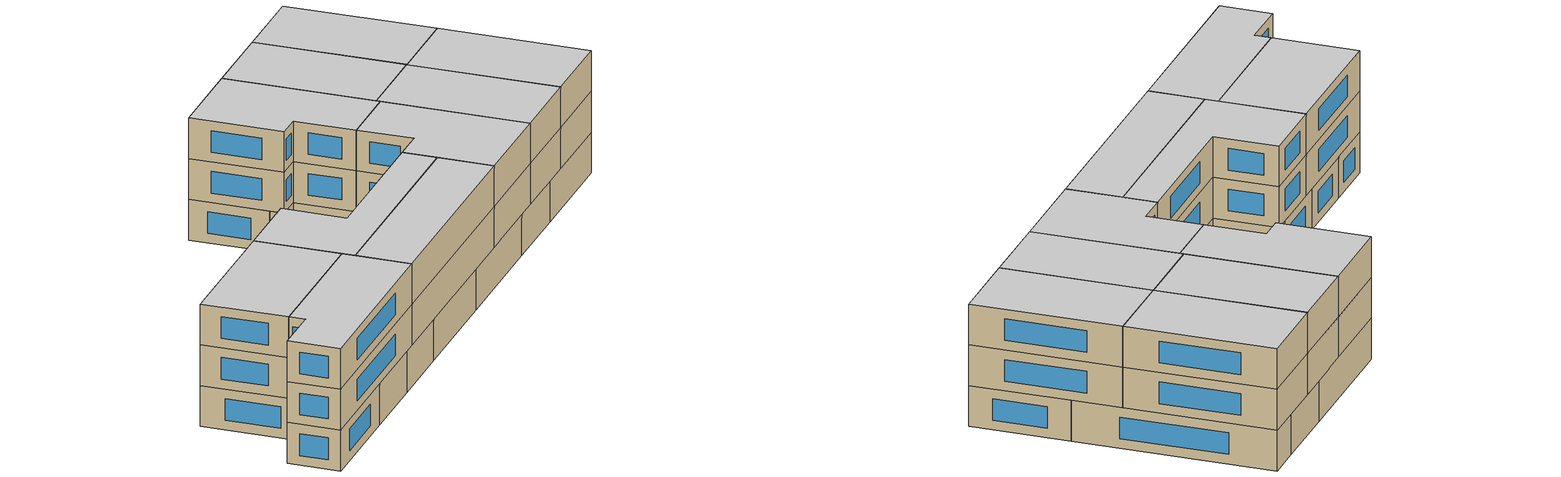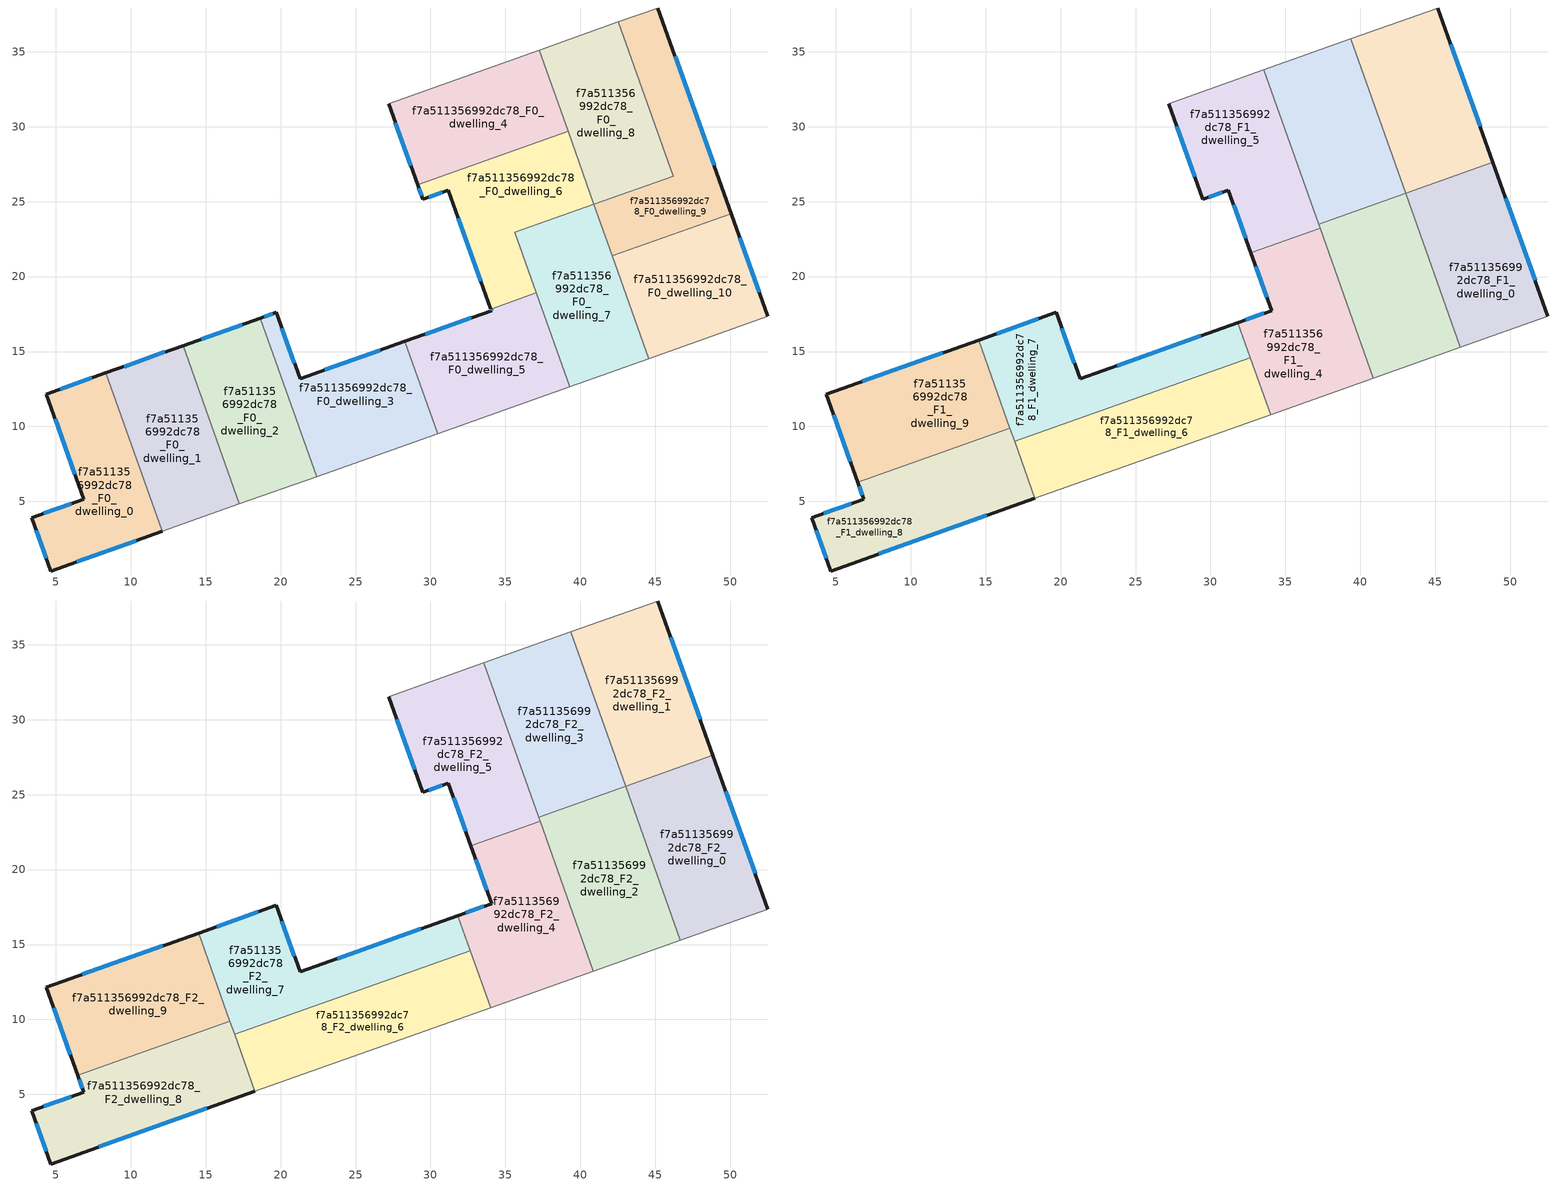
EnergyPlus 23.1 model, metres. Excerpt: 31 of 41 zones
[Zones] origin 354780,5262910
f7a511356992dc78_F0_dwelling_0
 floor ground (EU_floor_Construction): 8.34,13.57 12.1,3 4.65,0.35 3.38,3.91 6.86,5.15 4.36,12.16 z0
 wall outside (EU_wall_Construction): 8.34,13.57 4.36,12.16 6.86,5.15 3.38,3.91 4.65,0.35 12.1,3 z0:3
 wall to f7a511356992dc78_F0_dwelling_1 (EU_wall_Construction): 12.1,3 8.34,13.57 z0:3
 window (EU_Window_Construction): 7.41,13.24 5.3,12.49 / 6.4,0.97 10.35,2.38 / 3.68,3.07 4.35,1.19 / 6.04,4.86 4.2,4.2 / 4.95,10.51 6.27,6.79 z0.7:2.3
f7a511356992dc78_F0_dwelling_1
 floor ground (EU_floor_Construction): 13.49,15.4 17.25,4.83 12.1,3 8.34,13.57 z0
 wall outside (EU_wall_Construction): 13.49,15.4 8.34,13.57 z0:3
 wall to f7a511356992dc78_F0_dwelling_2 (EU_wall_Construction): 17.25,4.83 13.49,15.4 z0:3
 wall adiabatic (EU_wall_Construction): 12.1,3 17.25,4.83 z0:3
 window (EU_Window_Construction): 12.28,14.97 9.55,14 z0.7:2.3
f7a511356992dc78_F0_dwelling_10
 floor ground (EU_floor_Construction): 50.07,24.2 52.52,17.36 44.57,14.53 42.13,21.38 z0
 wall outside (EU_wall_Construction): 52.52,17.36 50.07,24.2 z0:3
 wall to f7a511356992dc78_F0_dwelling_9 (EU_wall_Construction): 50.07,24.2 42.13,21.38 z0:3
 wall adiabatic (EU_wall_Construction): 44.57,14.53 52.52,17.36 z0:3
 wall to f7a511356992dc78_F0_dwelling_7 (EU_wall_Construction): 42.13,21.38 44.57,14.53 z0:3
 window (EU_Window_Construction): 51.94,18.96 50.65,22.59 z0.7:2.3
f7a511356992dc78_F0_dwelling_2
 floor ground (EU_floor_Construction): 18.64,17.22 22.4,6.66 17.25,4.83 13.49,15.4 z0
 wall outside (EU_wall_Construction): 18.64,17.22 13.49,15.4 z0:3
 wall to f7a511356992dc78_F0_dwelling_3 (EU_wall_Construction): 22.4,6.66 18.64,17.22 z0:3
 wall adiabatic (EU_wall_Construction): 17.25,4.83 22.4,6.66 z0:3
 window (EU_Window_Construction): 17.43,16.79 14.7,15.83 z0.7:2.3
f7a511356992dc78_F0_dwelling_3
 floor ground (EU_floor_Construction): 28.29,15.67 30.48,9.53 22.4,6.66 18.64,17.22 19.72,17.6 21.29,13.18 z0
 wall outside (EU_wall_Construction): 28.29,15.67 21.29,13.18 19.72,17.6 18.64,17.22 z0:3
 wall to f7a511356992dc78_F0_dwelling_5 (EU_wall_Construction): 30.48,9.53 28.29,15.67 z0:3
 wall adiabatic (EU_wall_Construction): 22.4,6.66 30.48,9.53 z0:3
 window (EU_Window_Construction): 19.46,17.51 18.89,17.31 / 20.92,14.22 20.09,16.57 / 26.65,15.09 22.94,13.77 z0.7:2.3
f7a511356992dc78_F0_dwelling_4
 floor ground (EU_floor_Construction): 37.26,35.11 39.18,29.7 29.14,26.13 27.21,31.54 z0
 wall outside (EU_wall_Construction): 27.21,31.54 29.14,26.13 z0:3
 wall to f7a511356992dc78_F0_dwelling_6 (EU_wall_Construction): 29.14,26.13 39.18,29.7 z0:3
 wall adiabatic (EU_wall_Construction): 37.26,35.11 27.21,31.54 z0:3
 wall to f7a511356992dc78_F0_dwelling_8 (EU_wall_Construction): 39.18,29.7 37.26,35.11 z0:3
 window (EU_Window_Construction): 27.66,30.27 28.69,27.4 z0.7:2.3
 ceiling adiabatic (EU_roof_Construction): 39.18,29.7 37.26,35.11 33.55,33.8 35.48,28.38 z3
f7a511356992dc78_F0_dwelling_5
 floor ground (EU_floor_Construction): 37.06,18.91 39.28,12.65 30.48,9.53 28.29,15.67 34.07,17.73 34.03,17.83 z0
 wall outside (EU_wall_Construction): 34.03,17.83 34.07,17.73 28.29,15.67 z0:3
 wall to f7a511356992dc78_F0_dwelling_6 (EU_wall_Construction): 37.06,18.91 34.03,17.83 z0:3
 wall adiabatic (EU_wall_Construction): 30.48,9.53 39.28,12.65 z0:3
 wall to f7a511356992dc78_F0_dwelling_7 (EU_wall_Construction): 39.28,12.65 37.06,18.91 z0:3
 window (EU_Window_Construction): 32.72,17.24 29.65,16.15 / 34.04,17.81 34.06,17.75 z0.7:2.3
f7a511356992dc78_F0_dwelling_6
 floor ground (EU_floor_Construction): 39.18,29.7 40.91,24.82 35.62,22.94 37.06,18.91 34.03,17.83 31.2,25.77 29.48,25.17 29.14,26.13 z0
 wall outside (EU_wall_Construction): 29.14,26.13 29.48,25.17 31.2,25.77 34.03,17.83 z0:3
 wall to f7a511356992dc78_F0_dwelling_7 (EU_wall_Construction): 37.06,18.91 35.62,22.94 40.91,24.82 z0:3
 wall to f7a511356992dc78_F0_dwelling_8 (EU_wall_Construction): 40.91,24.82 39.18,29.7 z0:3
 window (EU_Window_Construction): 31.86,23.91 33.37,19.7 / 29.88,25.31 30.8,25.63 / 29.22,25.9 29.4,25.39 z0.7:2.3
 ceiling adiabatic (EU_roof_Construction): 40.91,24.82 39.18,29.7 35.48,28.38 37.21,23.51 z3
f7a511356992dc78_F0_dwelling_7
 floor ground (EU_floor_Construction): 40.91,24.82 44.57,14.53 39.28,12.65 35.62,22.94 z0
 wall adiabatic (EU_wall_Construction): 39.28,12.65 44.57,14.53 z0:3
 wall to f7a511356992dc78_F0_dwelling_9 (EU_wall_Construction): 42.13,21.38 40.91,24.82 z0:3
f7a511356992dc78_F0_dwelling_8
 floor ground (EU_floor_Construction): 42.54,36.99 46.2,26.7 40.91,24.82 37.26,35.11 z0
 wall to f7a511356992dc78_F0_dwelling_9 (EU_wall_Construction): 40.91,24.82 46.2,26.7 42.54,36.99 z0:3
 wall adiabatic (EU_wall_Construction): 42.54,36.99 37.26,35.11 z0:3
f7a511356992dc78_F0_dwelling_9
 floor ground (EU_floor_Construction): 45.17,37.92 50.07,24.2 42.13,21.38 40.91,24.82 46.2,26.7 42.54,36.99 z0
 wall outside (EU_wall_Construction): 50.07,24.2 45.17,37.92 z0:3
 wall adiabatic (EU_wall_Construction): 45.17,37.92 42.54,36.99 z0:3
 window (EU_Window_Construction): 48.92,27.42 46.32,34.7 z0.7:2.3
f7a511356992dc78_F1_dwelling_0
 floor to f7a511356992dc78_F0_dwelling_10 (EU_floor_Construction): 50.07,24.2 52.52,17.36 46.68,15.28 44.25,22.13 z3
 floor to f7a511356992dc78_F0_dwelling_9 (EU_floor_Construction): 48.85,27.62 50.07,24.2 44.25,22.13 43.03,25.56 z3
 wall outside (EU_wall_Construction): 52.52,17.36 48.85,27.62 z3:6
 wall to f7a511356992dc78_F1_dwelling_1 (EU_wall_Construction): 48.85,27.62 43.03,25.56 z3:6
 wall adiabatic (EU_wall_Construction): 46.68,15.28 52.52,17.36 z3:6
 wall to f7a511356992dc78_F1_dwelling_2 (EU_wall_Construction): 43.03,25.56 46.68,15.28 z3:6
 window (EU_Window_Construction): 51.66,19.77 49.71,25.21 z3.7:5.3
f7a511356992dc78_F1_dwelling_1
 floor to f7a511356992dc78_F0_dwelling_8 (EU_floor_Construction): 42.54,36.99 46.2,26.7 43.03,25.57 39.37,35.86 z3
 floor to f7a511356992dc78_F0_dwelling_9 (EU_floor_Construction): 45.17,37.92 48.85,27.62 43.03,25.56 43.03,25.57 46.2,26.7 42.54,36.99 z3
 wall outside (EU_wall_Construction): 48.85,27.62 45.17,37.92 z3:6
 wall adiabatic (EU_wall_Construction): 45.17,37.92 39.37,35.86 z3:6
 wall to f7a511356992dc78_F1_dwelling_3 (EU_wall_Construction): 39.37,35.86 43.03,25.57 z3:6
 wall to f7a511356992dc78_F1_dwelling_2 (EU_wall_Construction): 43.03,25.57 43.03,25.56 z3:6
 window (EU_Window_Construction): 47.99,30.04 46.03,35.5 z3.7:5.3
f7a511356992dc78_F1_dwelling_2
 floor to f7a511356992dc78_F0_dwelling_7 (EU_floor_Construction): 40.91,24.82 44.57,14.53 40.86,13.22 37.21,23.51 z3
 floor to f7a511356992dc78_F0_dwelling_9 (EU_floor_Construction): 43.03,25.57 44.25,22.13 42.13,21.38 40.91,24.82 z3
 floor to f7a511356992dc78_F0_dwelling_10 (EU_floor_Construction): 44.25,22.13 46.68,15.28 44.57,14.53 42.13,21.38 z3
 wall to f7a511356992dc78_F1_dwelling_3 (EU_wall_Construction): 43.03,25.57 37.21,23.51 z3:6
 wall adiabatic (EU_wall_Construction): 40.86,13.22 46.68,15.28 z3:6
 wall to f7a511356992dc78_F1_dwelling_4 (EU_wall_Construction): 37.31,23.22 40.86,13.22 z3:6
 wall to f7a511356992dc78_F1_dwelling_5 (EU_wall_Construction): 37.21,23.51 37.31,23.22 z3:6
f7a511356992dc78_F1_dwelling_3
 floor to f7a511356992dc78_F0_dwelling_8 (EU_floor_Construction): 39.37,35.86 43.03,25.57 40.91,24.82 37.26,35.11 z3
 floor adiabatic (EU_floor_Construction): 37.26,35.11 40.91,24.82 37.21,23.51 33.55,33.8 z3
 wall adiabatic (EU_wall_Construction): 39.37,35.86 33.55,33.8 z3:6
 wall to f7a511356992dc78_F1_dwelling_5 (EU_wall_Construction): 33.55,33.8 37.21,23.51 z3:6
f7a511356992dc78_F1_dwelling_4
 floor to f7a511356992dc78_F0_dwelling_5 (EU_floor_Construction): 37.06,18.91 39.28,12.65 34.02,10.79 31.84,16.93 34.07,17.73 34.04,17.84 z3
 floor to f7a511356992dc78_F0_dwelling_7 (EU_floor_Construction): 37.31,23.22 40.86,13.22 39.28,12.65 35.73,22.66 z3
 floor to f7a511356992dc78_F0_dwelling_6 (EU_floor_Construction): 35.73,22.66 37.06,18.91 34.04,17.84 32.7,21.58 z3
 wall outside (EU_wall_Construction): 32.7,21.58 34.07,17.73 31.84,16.93 z3:6
 wall adiabatic (EU_wall_Construction): 34.02,10.79 40.86,13.22 z3:6
 wall to f7a511356992dc78_F1_dwelling_5 (EU_wall_Construction): 37.31,23.22 32.7,21.58 z3:6
 wall to f7a511356992dc78_F1_dwelling_6 (EU_wall_Construction): 32.67,14.59 34.02,10.79 z3:6
 wall to f7a511356992dc78_F1_dwelling_7 (EU_wall_Construction): 31.84,16.93 32.67,14.59 z3:6
 window (EU_Window_Construction): 33.55,17.54 32.36,17.12 / 33.02,20.67 33.75,18.63 z3.7:5.3
f7a511356992dc78_F1_dwelling_5
 floor to f7a511356992dc78_F0_dwelling_6 (EU_floor_Construction): 35.48,28.38 37.21,23.51 35.62,22.94 35.73,22.66 32.7,21.58 31.2,25.77 29.48,25.17 29.14,26.13 z3
 floor to f7a511356992dc78_F0_dwelling_4 (EU_floor_Construction): 33.55,33.8 35.48,28.38 29.14,26.13 27.21,31.54 z3
 floor to f7a511356992dc78_F0_dwelling_7 (EU_floor_Construction): 37.21,23.51 37.31,23.22 35.73,22.66 35.62,22.94 z3
 wall outside (EU_wall_Construction): 27.21,31.54 29.48,25.17 31.2,25.77 32.7,21.58 z3:6
 wall adiabatic (EU_wall_Construction): 33.55,33.8 27.21,31.54 z3:6
 window (EU_Window_Construction): 31.55,24.79 32.35,22.56 / 29.88,25.31 30.8,25.63 / 27.74,30.04 28.95,26.66 z3.7:5.3
f7a511356992dc78_F1_dwelling_6
 floor to f7a511356992dc78_F0_dwelling_3 (EU_floor_Construction): 29.13,13.33 30.48,9.53 22.4,6.66 21.05,10.46 z3
 floor to f7a511356992dc78_F0_dwelling_2 (EU_floor_Construction): 21.05,10.46 22.4,6.66 18.28,5.19 16.92,9 z3
 floor to f7a511356992dc78_F0_dwelling_5 (EU_floor_Construction): 32.67,14.59 34.02,10.79 30.48,9.53 29.13,13.33 z3
 wall to f7a511356992dc78_F1_dwelling_7 (EU_wall_Construction): 32.67,14.59 16.92,9 z3:6
 wall adiabatic (EU_wall_Construction): 18.28,5.19 34.02,10.79 z3:6
 wall to f7a511356992dc78_F1_dwelling_8 (EU_wall_Construction): 16.92,9 18.28,5.19 z3:6
f7a511356992dc78_F1_dwelling_7
 floor to f7a511356992dc78_F0_dwelling_2 (EU_floor_Construction): 18.64,17.22 21.05,10.46 16.92,9 14.52,15.76 z3
 floor to f7a511356992dc78_F0_dwelling_3 (EU_floor_Construction): 28.29,15.67 29.13,13.33 21.05,10.46 18.64,17.22 19.72,17.6 21.29,13.18 z3
 floor to f7a511356992dc78_F0_dwelling_5 (EU_floor_Construction): 31.84,16.93 32.67,14.59 29.13,13.33 28.29,15.67 z3
 wall outside (EU_wall_Construction): 31.84,16.93 21.29,13.18 19.72,17.6 14.52,15.76 z3:6
 wall to f7a511356992dc78_F1_dwelling_9 (EU_wall_Construction): 14.52,15.76 16.61,9.87 z3:6
 wall to f7a511356992dc78_F1_dwelling_8 (EU_wall_Construction): 16.61,9.87 16.93,9 z3:6
 window (EU_Window_Construction): 18.5,17.17 15.74,16.19 / 20.92,14.22 20.09,16.57 / 29.36,16.05 23.77,14.06 z3.7:5.3
f7a511356992dc78_F1_dwelling_8
 floor to f7a511356992dc78_F0_dwelling_0 (EU_floor_Construction): 10.44,7.68 12.1,3 4.65,0.35 3.38,3.91 6.86,5.15 6.46,6.26 z3
 floor to f7a511356992dc78_F0_dwelling_1 (EU_floor_Construction): 15.58,9.51 17.25,4.83 12.1,3 10.44,7.68 z3
 floor to f7a511356992dc78_F0_dwelling_2 (EU_floor_Construction): 16.61,9.87 18.28,5.19 17.25,4.83 15.58,9.51 z3
 wall outside (EU_wall_Construction): 6.46,6.26 6.86,5.15 3.38,3.91 4.65,0.35 18.28,5.19 z3:6
 wall to f7a511356992dc78_F1_dwelling_9 (EU_wall_Construction): 16.61,9.87 6.46,6.26 z3:6
 window (EU_Window_Construction): 7.85,1.49 15.08,4.06 / 3.68,3.07 4.35,1.19 / 6.04,4.86 4.2,4.2 / 6.56,6 6.77,5.41 z3.7:5.3
f7a511356992dc78_F1_dwelling_9
 floor to f7a511356992dc78_F0_dwelling_1 (EU_floor_Construction): 13.49,15.4 15.58,9.51 10.44,7.68 8.34,13.57 z3
 floor to f7a511356992dc78_F0_dwelling_0 (EU_floor_Construction): 8.34,13.57 10.44,7.68 6.46,6.26 4.36,12.16 z3
 floor to f7a511356992dc78_F0_dwelling_2 (EU_floor_Construction): 14.52,15.76 16.61,9.87 15.58,9.51 13.49,15.4 z3
 wall outside (EU_wall_Construction): 14.52,15.76 4.36,12.16 6.46,6.26 z3:6
 window (EU_Window_Construction): 4.85,10.77 5.97,7.65 / 12.13,14.92 6.75,13.01 z3.7:5.3
f7a511356992dc78_F2_dwelling_0
 floor to f7a511356992dc78_F1_dwelling_0 (EU_floor_Construction): 48.85,27.62 52.52,17.36 46.68,15.28 43.03,25.56 z6
 wall outside (EU_wall_Construction): 52.52,17.36 48.85,27.62 z6:9
 wall to f7a511356992dc78_F2_dwelling_1 (EU_wall_Construction): 48.85,27.62 43.03,25.56 z6:9
 wall adiabatic (EU_wall_Construction): 46.68,15.28 52.52,17.36 z6:9
 wall to f7a511356992dc78_F2_dwelling_2 (EU_wall_Construction): 43.03,25.56 46.68,15.28 z6:9
 window (EU_Window_Construction): 51.66,19.77 49.71,25.21 z6.7:8.3
 ceiling to f7a511356992dc78_F3_dwelling_0 (EU_floor_Construction): 52.52,17.36 48.85,27.62 43.03,25.56 46.68,15.28 z9
f7a511356992dc78_F2_dwelling_1
 floor to f7a511356992dc78_F1_dwelling_1 (EU_floor_Construction): 45.17,37.92 48.85,27.62 43.03,25.56 39.37,35.86 z6
 wall outside (EU_wall_Construction): 48.85,27.62 45.17,37.92 z6:9
 wall adiabatic (EU_wall_Construction): 45.17,37.92 39.37,35.86 z6:9
 wall to f7a511356992dc78_F2_dwelling_3 (EU_wall_Construction): 39.37,35.86 43.03,25.57 z6:9
 wall to f7a511356992dc78_F2_dwelling_2 (EU_wall_Construction): 43.03,25.57 43.03,25.56 z6:9
 window (EU_Window_Construction): 47.99,30.04 46.03,35.5 z6.7:8.3
 ceiling to f7a511356992dc78_F3_dwelling_1 (EU_floor_Construction): 48.85,27.62 45.17,37.92 39.37,35.86 43.03,25.56 z9
f7a511356992dc78_F2_dwelling_2
 floor to f7a511356992dc78_F1_dwelling_2 (EU_floor_Construction): 43.03,25.57 46.68,15.28 40.86,13.22 37.21,23.51 z6
 wall to f7a511356992dc78_F2_dwelling_3 (EU_wall_Construction): 43.03,25.57 37.21,23.51 z6:9
 wall adiabatic (EU_wall_Construction): 40.86,13.22 46.68,15.28 z6:9
 wall to f7a511356992dc78_F2_dwelling_4 (EU_wall_Construction): 37.31,23.22 40.86,13.22 z6:9
 wall to f7a511356992dc78_F2_dwelling_5 (EU_wall_Construction): 37.21,23.51 37.31,23.22 z6:9
 ceiling to f7a511356992dc78_F3_dwelling_2 (EU_floor_Construction): 46.68,15.28 43.03,25.57 37.21,23.51 40.86,13.22 z9
f7a511356992dc78_F2_dwelling_3
 floor to f7a511356992dc78_F1_dwelling_3 (EU_floor_Construction): 39.37,35.86 43.03,25.57 37.21,23.51 33.55,33.8 z6
 wall adiabatic (EU_wall_Construction): 39.37,35.86 33.55,33.8 z6:9
 wall to f7a511356992dc78_F2_dwelling_5 (EU_wall_Construction): 33.55,33.8 37.21,23.51 z6:9
 ceiling to f7a511356992dc78_F3_dwelling_3 (EU_floor_Construction): 43.03,25.57 39.37,35.86 33.55,33.8 37.21,23.51 z9
f7a511356992dc78_F2_dwelling_4
 floor to f7a511356992dc78_F1_dwelling_4 (EU_floor_Construction): 37.31,23.22 40.86,13.22 34.02,10.79 31.84,16.93 34.07,17.73 32.7,21.58 z6
 wall outside (EU_wall_Construction): 32.7,21.58 34.07,17.73 31.84,16.93 z6:9
 wall adiabatic (EU_wall_Construction): 34.02,10.79 40.86,13.22 z6:9
 wall to f7a511356992dc78_F2_dwelling_5 (EU_wall_Construction): 37.31,23.22 32.7,21.58 z6:9
 wall to f7a511356992dc78_F2_dwelling_6 (EU_wall_Construction): 32.67,14.59 34.02,10.79 z6:9
 wall to f7a511356992dc78_F2_dwelling_7 (EU_wall_Construction): 31.84,16.93 32.67,14.59 z6:9
 window (EU_Window_Construction): 33.55,17.54 32.36,17.12 / 33.02,20.67 33.75,18.63 z6.7:8.3
 ceiling to f7a511356992dc78_F3_dwelling_4 (EU_floor_Construction): 40.86,13.22 37.31,23.22 32.7,21.58 34.07,17.73 31.84,16.93 34.02,10.79 z9
f7a511356992dc78_F2_dwelling_5
 floor to f7a511356992dc78_F1_dwelling_5 (EU_floor_Construction): 33.55,33.8 37.31,23.22 32.7,21.58 31.2,25.77 29.48,25.17 27.21,31.54 z6
 wall outside (EU_wall_Construction): 27.21,31.54 29.48,25.17 31.2,25.77 32.7,21.58 z6:9
 wall adiabatic (EU_wall_Construction): 33.55,33.8 27.21,31.54 z6:9
 window (EU_Window_Construction): 31.55,24.79 32.35,22.56 / 29.88,25.31 30.8,25.63 / 27.74,30.04 28.95,26.66 z6.7:8.3
 ceiling to f7a511356992dc78_F3_dwelling_5 (EU_floor_Construction): 37.31,23.22 33.55,33.8 27.21,31.54 29.48,25.17 31.2,25.77 32.7,21.58 z9
f7a511356992dc78_F2_dwelling_6
 floor to f7a511356992dc78_F1_dwelling_6 (EU_floor_Construction): 32.67,14.59 34.02,10.79 18.28,5.19 16.92,9 z6
 wall to f7a511356992dc78_F2_dwelling_7 (EU_wall_Construction): 32.67,14.59 16.92,9 z6:9
 wall adiabatic (EU_wall_Construction): 18.28,5.19 34.02,10.79 z6:9
 wall to f7a511356992dc78_F2_dwelling_8 (EU_wall_Construction): 16.92,9 18.28,5.19 z6:9
 ceiling to f7a511356992dc78_F3_dwelling_6 (EU_floor_Construction): 34.02,10.79 32.67,14.59 16.92,9 18.28,5.19 z9
f7a511356992dc78_F2_dwelling_7
 floor to f7a511356992dc78_F1_dwelling_7 (EU_floor_Construction): 31.84,16.93 32.67,14.59 16.92,9 14.52,15.76 19.72,17.6 21.29,13.18 z6
 wall outside (EU_wall_Construction): 31.84,16.93 21.29,13.18 19.72,17.6 14.52,15.76 z6:9
 wall to f7a511356992dc78_F2_dwelling_9 (EU_wall_Construction): 14.52,15.76 16.61,9.87 z6:9
 wall to f7a511356992dc78_F2_dwelling_8 (EU_wall_Construction): 16.61,9.87 16.93,9 z6:9
 window (EU_Window_Construction): 18.5,17.17 15.74,16.19 / 20.92,14.22 20.09,16.57 / 29.36,16.05 23.77,14.06 z6.7:8.3
 ceiling to f7a511356992dc78_F3_dwelling_7 (EU_floor_Construction): 32.67,14.59 31.84,16.93 21.29,13.18 19.72,17.6 14.52,15.76 16.92,9 z9
f7a511356992dc78_F2_dwelling_8
 floor to f7a511356992dc78_F1_dwelling_8 (EU_floor_Construction): 16.61,9.87 18.28,5.19 4.65,0.35 3.38,3.91 6.86,5.15 6.46,6.26 z6
 wall outside (EU_wall_Construction): 6.46,6.26 6.86,5.15 3.38,3.91 4.65,0.35 18.28,5.19 z6:9
 wall to f7a511356992dc78_F2_dwelling_9 (EU_wall_Construction): 16.61,9.87 6.46,6.26 z6:9
 window (EU_Window_Construction): 7.85,1.49 15.08,4.06 / 3.68,3.07 4.35,1.19 / 6.04,4.86 4.2,4.2 / 6.56,6 6.77,5.41 z6.7:8.3
 ceiling to f7a511356992dc78_F3_dwelling_8 (EU_floor_Construction): 18.28,5.19 16.61,9.87 6.46,6.26 6.86,5.15 3.38,3.91 4.65,0.35 z9
f7a511356992dc78_F2_dwelling_9
 floor to f7a511356992dc78_F1_dwelling_9 (EU_floor_Construction): 14.52,15.76 16.61,9.87 6.46,6.26 4.36,12.16 z6
 wall outside (EU_wall_Construction): 14.52,15.76 4.36,12.16 6.46,6.26 z6:9
 window (EU_Window_Construction): 4.85,10.77 5.97,7.65 / 12.13,14.92 6.75,13.01 z6.7:8.3
 ceiling to f7a511356992dc78_F3_dwelling_9 (EU_floor_Construction): 16.61,9.87 14.52,15.76 4.36,12.16 6.46,6.26 z9
[Building]
EU S2 Campaign: North Axis=0; Terrain=City; Solar Distribution=FullExterior
[Site:Location]
Budapest.Ferenc.Liszt.Intl.AP: Latitude=47.437; Longitude=19.256; Time Zone=1; Elevation=185
[SizingPeriod:WeatherFileDays]
AnnualSizingPeriod: Begin Month=1; Begin Day of Month=1; End Month=12; End Day of Month=31; Day of Week for Start Day=Monday; Use Weather File Daylight Saving Period=No; Use Weather File Rain and Snow Indicators=No
[MATERIAL]
EU_InternalMass_Material: Roughness=MediumRough; Thickness=0.1; Conductivity=1; Density=1800; Specific Heat=900; Thermal Absorptance=0.9; Solar Absorptance=0.7; Visible Absorptance=0.7
[MATERIAL:NOMASS] Roughness=MediumRough; Thermal Absorptance=0.9; Solar Absorptance=0.7; Visible Absorptance=0.7
Name | Thermal Resistance
EU_wall_NoMass | 0.832559
EU_roof_NoMass | 1.39638
EU_floor_NoMass | 0.872794
[WINDOWMATERIAL:SIMPLEGLAZINGSYSTEM]
EU_Window_SimpleGlazing: UFactor=2.79869; Solar Heat Gain Coefficient=0.75; Visible Transmittance=0.75
[CONSTRUCTION]
EU_wall_Construction: EU_wall_NoMass
EU_roof_Construction: EU_roof_NoMass
EU_floor_Construction: EU_floor_NoMass
EU_Window_Construction: EU_Window_SimpleGlazing
EU_InternalMass_Construction: EU_InternalMass_Material
[ZONE] Type=1; Multiplier=1; Ceiling Height=autocalculate; Floor Area=autocalculate; Part of Total Floor Area=Yes
Name | Volume
f7a511356992dc78_F0_dwelling_0; f7a511356992dc78_F0_dwelling_1 | 183.842
f7a511356992dc78_F1_dwelling_0; f7a511356992dc78_F2_dwelling_0 | 202.234
f7a511356992dc78_F1_dwelling_1; f7a511356992dc78_F2_dwelling_1; f7a511356992dc78_F1_dwelling_5; f7a511356992dc78_F2_dwelling_5 | 202.236
f7a511356992dc78_F0_dwelling_10 | 183.839
f7a511356992dc78_F0_dwelling_2 | 183.866
f7a511356992dc78_F1_dwelling_2; f7a511356992dc78_F2_dwelling_2 | 202.221
f7a511356992dc78_F0_dwelling_3 | 183.814
f7a511356992dc78_F1_dwelling_3; f7a511356992dc78_F2_dwelling_3 | 202.206
f7a511356992dc78_F0_dwelling_4 | 183.838
f7a511356992dc78_F1_dwelling_4; f7a511356992dc78_F2_dwelling_4 | 202.225
f7a511356992dc78_F0_dwelling_5 | 183.845
f7a511356992dc78_F0_dwelling_6 | 183.82
f7a511356992dc78_F1_dwelling_6; f7a511356992dc78_F2_dwelling_6 | 202.207
f7a511356992dc78_F0_dwelling_7 | 183.836
f7a511356992dc78_F1_dwelling_7; f7a511356992dc78_F2_dwelling_7 | 202.255
f7a511356992dc78_F0_dwelling_8 | 183.858
f7a511356992dc78_F1_dwelling_8; f7a511356992dc78_F2_dwelling_8 | 202.215
f7a511356992dc78_F0_dwelling_9 | 183.855
f7a511356992dc78_F1_dwelling_9; f7a511356992dc78_F2_dwelling_9 | 202.238
[INTERNALMASS] Construction=EU_InternalMass_Construction
Name | Zone or ZoneList | Surface Area
f7a511356992dc78_F0_dwelling_0_EU_InternalMass | f7a511356992dc78_F0_dwelling_0 | 61.2805
f7a511356992dc78_F0_dwelling_1_EU_InternalMass | f7a511356992dc78_F0_dwelling_1 | 61.2809
f7a511356992dc78_F0_dwelling_2_EU_InternalMass | f7a511356992dc78_F0_dwelling_2 | 61.2886
f7a511356992dc78_F0_dwelling_3_EU_InternalMass | f7a511356992dc78_F0_dwelling_3 | 61.2713
f7a511356992dc78_F0_dwelling_4_EU_InternalMass | f7a511356992dc78_F0_dwelling_4 | 61.28
f7a511356992dc78_F0_dwelling_5_EU_InternalMass | f7a511356992dc78_F0_dwelling_5 | 61.2806
f7a511356992dc78_F0_dwelling_6_EU_InternalMass | f7a511356992dc78_F0_dwelling_6 | 61.2734
f7a511356992dc78_F0_dwelling_7_EU_InternalMass | f7a511356992dc78_F0_dwelling_7 | 61.28
f7a511356992dc78_F0_dwelling_8_EU_InternalMass | f7a511356992dc78_F0_dwelling_8 | 61.2881
f7a511356992dc78_F0_dwelling_9_EU_InternalMass | f7a511356992dc78_F0_dwelling_9 | 61.2852
f7a511356992dc78_F0_dwelling_10_EU_InternalMass | f7a511356992dc78_F0_dwelling_10 | 61.2811
f7a511356992dc78_F1_dwelling_0_EU_InternalMass | f7a511356992dc78_F1_dwelling_0 | 67.4112
f7a511356992dc78_F1_dwelling_1_EU_InternalMass | f7a511356992dc78_F1_dwelling_1 | 67.412
f7a511356992dc78_F1_dwelling_2_EU_InternalMass | f7a511356992dc78_F1_dwelling_2 | 67.4071
f7a511356992dc78_F1_dwelling_3_EU_InternalMass | f7a511356992dc78_F1_dwelling_3 | 67.4019
f7a511356992dc78_F1_dwelling_4_EU_InternalMass | f7a511356992dc78_F1_dwelling_4 | 67.4083
f7a511356992dc78_F1_dwelling_5_EU_InternalMass | f7a511356992dc78_F1_dwelling_5 | 67.4119
f7a511356992dc78_F1_dwelling_6_EU_InternalMass | f7a511356992dc78_F1_dwelling_6 | 67.4025
f7a511356992dc78_F1_dwelling_7_EU_InternalMass | f7a511356992dc78_F1_dwelling_7 | 67.4181
f7a511356992dc78_F1_dwelling_8_EU_InternalMass | f7a511356992dc78_F1_dwelling_8 | 67.4051
f7a511356992dc78_F1_dwelling_9_EU_InternalMass | f7a511356992dc78_F1_dwelling_9 | 67.4126
f7a511356992dc78_F2_dwelling_0_EU_InternalMass | f7a511356992dc78_F2_dwelling_0 | 67.4112
f7a511356992dc78_F2_dwelling_1_EU_InternalMass | f7a511356992dc78_F2_dwelling_1 | 67.412
f7a511356992dc78_F2_dwelling_2_EU_InternalMass | f7a511356992dc78_F2_dwelling_2 | 67.4071
f7a511356992dc78_F2_dwelling_3_EU_InternalMass | f7a511356992dc78_F2_dwelling_3 | 67.4019
f7a511356992dc78_F2_dwelling_4_EU_InternalMass | f7a511356992dc78_F2_dwelling_4 | 67.4083
f7a511356992dc78_F2_dwelling_5_EU_InternalMass | f7a511356992dc78_F2_dwelling_5 | 67.4119
f7a511356992dc78_F2_dwelling_6_EU_InternalMass | f7a511356992dc78_F2_dwelling_6 | 67.4025
f7a511356992dc78_F2_dwelling_7_EU_InternalMass | f7a511356992dc78_F2_dwelling_7 | 67.4181
f7a511356992dc78_F2_dwelling_8_EU_InternalMass | f7a511356992dc78_F2_dwelling_8 | 67.4051
f7a511356992dc78_F2_dwelling_9_EU_InternalMass | f7a511356992dc78_F2_dwelling_9 | 67.4126
[OTHEREQUIPMENT] Fuel Type=Electricity; Design Level Calculation Method=Watts/Area; Power per Zone Floor Area=1; Fraction Latent=0; Fraction Radiant=0; Fraction Lost=0; Carbon Dioxide Generation Rate=0; EndUse Subcategory=EU_Step8_InternalGains
Name | Zone or ZoneList or Space or SpaceList | Schedule
EU_Step8_InternalGain_f7a511356992dc78_F0_dwelling_0_f000 | f7a511356992dc78_F0_dwelling_0 | EU_Step8_GainSchedule_f7a511356992dc78_F0_dwelling_0_f000
EU_Step8_InternalGain_f7a511356992dc78_F0_dwelling_1_f000 | f7a511356992dc78_F0_dwelling_1 | EU_Step8_GainSchedule_f7a511356992dc78_F0_dwelling_1_f000
EU_Step8_InternalGain_f7a511356992dc78_F0_dwelling_2_f000 | f7a511356992dc78_F0_dwelling_2 | EU_Step8_GainSchedule_f7a511356992dc78_F0_dwelling_2_f000
EU_Step8_InternalGain_f7a511356992dc78_F0_dwelling_3_f000 | f7a511356992dc78_F0_dwelling_3 | EU_Step8_GainSchedule_f7a511356992dc78_F0_dwelling_3_f000
EU_Step8_InternalGain_f7a511356992dc78_F0_dwelling_4_f000 | f7a511356992dc78_F0_dwelling_4 | EU_Step8_GainSchedule_f7a511356992dc78_F0_dwelling_4_f000
EU_Step8_InternalGain_f7a511356992dc78_F0_dwelling_5_f000 | f7a511356992dc78_F0_dwelling_5 | EU_Step8_GainSchedule_f7a511356992dc78_F0_dwelling_5_f000
EU_Step8_InternalGain_f7a511356992dc78_F0_dwelling_6_f000 | f7a511356992dc78_F0_dwelling_6 | EU_Step8_GainSchedule_f7a511356992dc78_F0_dwelling_6_f000
EU_Step8_InternalGain_f7a511356992dc78_F0_dwelling_7_f000 | f7a511356992dc78_F0_dwelling_7 | EU_Step8_GainSchedule_f7a511356992dc78_F0_dwelling_7_f000
EU_Step8_InternalGain_f7a511356992dc78_F0_dwelling_8_f000 | f7a511356992dc78_F0_dwelling_8 | EU_Step8_GainSchedule_f7a511356992dc78_F0_dwelling_8_f000
EU_Step8_InternalGain_f7a511356992dc78_F0_dwelling_9_f000 | f7a511356992dc78_F0_dwelling_9 | EU_Step8_GainSchedule_f7a511356992dc78_F0_dwelling_9_f000
EU_Step8_InternalGain_f7a511356992dc78_F0_dwelling_10_f000 | f7a511356992dc78_F0_dwelling_10 | EU_Step8_GainSchedule_f7a511356992dc78_F0_dwelling_10_f000
EU_Step8_InternalGain_f7a511356992dc78_F1_dwelling_0_f000 | f7a511356992dc78_F1_dwelling_0 | EU_Step8_GainSchedule_f7a511356992dc78_F1_dwelling_0_f000
EU_Step8_InternalGain_f7a511356992dc78_F1_dwelling_1_f000 | f7a511356992dc78_F1_dwelling_1 | EU_Step8_GainSchedule_f7a511356992dc78_F1_dwelling_1_f000
EU_Step8_InternalGain_f7a511356992dc78_F1_dwelling_2_f000 | f7a511356992dc78_F1_dwelling_2 | EU_Step8_GainSchedule_f7a511356992dc78_F1_dwelling_2_f000
EU_Step8_InternalGain_f7a511356992dc78_F1_dwelling_3_f000 | f7a511356992dc78_F1_dwelling_3 | EU_Step8_GainSchedule_f7a511356992dc78_F1_dwelling_3_f000
EU_Step8_InternalGain_f7a511356992dc78_F1_dwelling_4_f000 | f7a511356992dc78_F1_dwelling_4 | EU_Step8_GainSchedule_f7a511356992dc78_F1_dwelling_4_f000
EU_Step8_InternalGain_f7a511356992dc78_F1_dwelling_5_f000 | f7a511356992dc78_F1_dwelling_5 | EU_Step8_GainSchedule_f7a511356992dc78_F1_dwelling_5_f000
EU_Step8_InternalGain_f7a511356992dc78_F1_dwelling_6_f000 | f7a511356992dc78_F1_dwelling_6 | EU_Step8_GainSchedule_f7a511356992dc78_F1_dwelling_6_f000
EU_Step8_InternalGain_f7a511356992dc78_F1_dwelling_7_f000 | f7a511356992dc78_F1_dwelling_7 | EU_Step8_GainSchedule_f7a511356992dc78_F1_dwelling_7_f000
EU_Step8_InternalGain_f7a511356992dc78_F1_dwelling_8_f000 | f7a511356992dc78_F1_dwelling_8 | EU_Step8_GainSchedule_f7a511356992dc78_F1_dwelling_8_f000
EU_Step8_InternalGain_f7a511356992dc78_F1_dwelling_9_f000 | f7a511356992dc78_F1_dwelling_9 | EU_Step8_GainSchedule_f7a511356992dc78_F1_dwelling_9_f000
EU_Step8_InternalGain_f7a511356992dc78_F2_dwelling_0_f000 | f7a511356992dc78_F2_dwelling_0 | EU_Step8_GainSchedule_f7a511356992dc78_F2_dwelling_0_f000
EU_Step8_InternalGain_f7a511356992dc78_F2_dwelling_1_f000 | f7a511356992dc78_F2_dwelling_1 | EU_Step8_GainSchedule_f7a511356992dc78_F2_dwelling_1_f000
EU_Step8_InternalGain_f7a511356992dc78_F2_dwelling_2_f000 | f7a511356992dc78_F2_dwelling_2 | EU_Step8_GainSchedule_f7a511356992dc78_F2_dwelling_2_f000
EU_Step8_InternalGain_f7a511356992dc78_F2_dwelling_3_f000 | f7a511356992dc78_F2_dwelling_3 | EU_Step8_GainSchedule_f7a511356992dc78_F2_dwelling_3_f000
EU_Step8_InternalGain_f7a511356992dc78_F2_dwelling_4_f000 | f7a511356992dc78_F2_dwelling_4 | EU_Step8_GainSchedule_f7a511356992dc78_F2_dwelling_4_f000
EU_Step8_InternalGain_f7a511356992dc78_F2_dwelling_5_f000 | f7a511356992dc78_F2_dwelling_5 | EU_Step8_GainSchedule_f7a511356992dc78_F2_dwelling_5_f000
EU_Step8_InternalGain_f7a511356992dc78_F2_dwelling_6_f000 | f7a511356992dc78_F2_dwelling_6 | EU_Step8_GainSchedule_f7a511356992dc78_F2_dwelling_6_f000
EU_Step8_InternalGain_f7a511356992dc78_F2_dwelling_7_f000 | f7a511356992dc78_F2_dwelling_7 | EU_Step8_GainSchedule_f7a511356992dc78_F2_dwelling_7_f000
EU_Step8_InternalGain_f7a511356992dc78_F2_dwelling_8_f000 | f7a511356992dc78_F2_dwelling_8 | EU_Step8_GainSchedule_f7a511356992dc78_F2_dwelling_8_f000
EU_Step8_InternalGain_f7a511356992dc78_F2_dwelling_9_f000 | f7a511356992dc78_F2_dwelling_9 | EU_Step8_GainSchedule_f7a511356992dc78_F2_dwelling_9_f000
[ZONEVENTILATION:DESIGNFLOWRATE] Schedule=EU_AlwaysOn; Design Flow Rate Calculation Method=AirChanges/Hour; Air Changes per Hour=0.475469; Ventilation Type=Natural; Fan Pressure Rise=0; Fan Total Efficiency=1; Constant Term Coefficient=1; Temperature Term Coefficient=0; Velocity Term Coefficient=0; Velocity Squared Term Coefficient=0; Minimum Indoor Temperature=-100; Maximum Indoor Temperature=100; Delta Temperature=-100; Minimum Outdoor Temperature=-100; Maximum Outdoor Temperature=100; Maximum Wind Speed=40
Name | Zone or ZoneList or Space or SpaceList
EU_ConstantAir_f7a511356992dc78_F0_dwelling_0 | f7a511356992dc78_F0_dwelling_0
EU_ConstantAir_f7a511356992dc78_F0_dwelling_1 | f7a511356992dc78_F0_dwelling_1
EU_ConstantAir_f7a511356992dc78_F0_dwelling_2 | f7a511356992dc78_F0_dwelling_2
EU_ConstantAir_f7a511356992dc78_F0_dwelling_3 | f7a511356992dc78_F0_dwelling_3
EU_ConstantAir_f7a511356992dc78_F0_dwelling_4 | f7a511356992dc78_F0_dwelling_4
EU_ConstantAir_f7a511356992dc78_F0_dwelling_5 | f7a511356992dc78_F0_dwelling_5
EU_ConstantAir_f7a511356992dc78_F0_dwelling_6 | f7a511356992dc78_F0_dwelling_6
EU_ConstantAir_f7a511356992dc78_F0_dwelling_7 | f7a511356992dc78_F0_dwelling_7
EU_ConstantAir_f7a511356992dc78_F0_dwelling_8 | f7a511356992dc78_F0_dwelling_8
EU_ConstantAir_f7a511356992dc78_F0_dwelling_9 | f7a511356992dc78_F0_dwelling_9
EU_ConstantAir_f7a511356992dc78_F0_dwelling_10 | f7a511356992dc78_F0_dwelling_10
EU_ConstantAir_f7a511356992dc78_F1_dwelling_0 | f7a511356992dc78_F1_dwelling_0
EU_ConstantAir_f7a511356992dc78_F1_dwelling_1 | f7a511356992dc78_F1_dwelling_1
EU_ConstantAir_f7a511356992dc78_F1_dwelling_2 | f7a511356992dc78_F1_dwelling_2
EU_ConstantAir_f7a511356992dc78_F1_dwelling_3 | f7a511356992dc78_F1_dwelling_3
EU_ConstantAir_f7a511356992dc78_F1_dwelling_4 | f7a511356992dc78_F1_dwelling_4
EU_ConstantAir_f7a511356992dc78_F1_dwelling_5 | f7a511356992dc78_F1_dwelling_5
EU_ConstantAir_f7a511356992dc78_F1_dwelling_6 | f7a511356992dc78_F1_dwelling_6
EU_ConstantAir_f7a511356992dc78_F1_dwelling_7 | f7a511356992dc78_F1_dwelling_7
EU_ConstantAir_f7a511356992dc78_F1_dwelling_8 | f7a511356992dc78_F1_dwelling_8
EU_ConstantAir_f7a511356992dc78_F1_dwelling_9 | f7a511356992dc78_F1_dwelling_9
EU_ConstantAir_f7a511356992dc78_F2_dwelling_0 | f7a511356992dc78_F2_dwelling_0
EU_ConstantAir_f7a511356992dc78_F2_dwelling_1 | f7a511356992dc78_F2_dwelling_1
EU_ConstantAir_f7a511356992dc78_F2_dwelling_2 | f7a511356992dc78_F2_dwelling_2
EU_ConstantAir_f7a511356992dc78_F2_dwelling_3 | f7a511356992dc78_F2_dwelling_3
EU_ConstantAir_f7a511356992dc78_F2_dwelling_4 | f7a511356992dc78_F2_dwelling_4
EU_ConstantAir_f7a511356992dc78_F2_dwelling_5 | f7a511356992dc78_F2_dwelling_5
EU_ConstantAir_f7a511356992dc78_F2_dwelling_6 | f7a511356992dc78_F2_dwelling_6
EU_ConstantAir_f7a511356992dc78_F2_dwelling_7 | f7a511356992dc78_F2_dwelling_7
EU_ConstantAir_f7a511356992dc78_F2_dwelling_8 | f7a511356992dc78_F2_dwelling_8
EU_ConstantAir_f7a511356992dc78_F2_dwelling_9 | f7a511356992dc78_F2_dwelling_9
[HVACTEMPLATE:THERMOSTAT] Constant Heating Setpoint=20; Constant Cooling Setpoint=50
EU_HeatOnly_f7a511356992dc78_F0_dwelling_0; EU_HeatOnly_f7a511356992dc78_F0_dwelling_1; EU_HeatOnly_f7a511356992dc78_F0_dwelling_2; EU_HeatOnly_f7a511356992dc78_F0_dwelling_3; EU_HeatOnly_f7a511356992dc78_F0_dwelling_4; EU_HeatOnly_f7a511356992dc78_F0_dwelling_5; EU_HeatOnly_f7a511356992dc78_F0_dwelling_6; EU_HeatOnly_f7a511356992dc78_F0_dwelling_7; EU_HeatOnly_f7a511356992dc78_F0_dwelling_8; EU_HeatOnly_f7a511356992dc78_F0_dwelling_9; EU_HeatOnly_f7a511356992dc78_F0_dwelling_10; EU_HeatOnly_f7a511356992dc78_F1_dwelling_0; EU_HeatOnly_f7a511356992dc78_F1_dwelling_1; EU_HeatOnly_f7a511356992dc78_F1_dwelling_2; EU_HeatOnly_f7a511356992dc78_F1_dwelling_3; EU_HeatOnly_f7a511356992dc78_F1_dwelling_4; EU_HeatOnly_f7a511356992dc78_F1_dwelling_5; EU_HeatOnly_f7a511356992dc78_F1_dwelling_6; EU_HeatOnly_f7a511356992dc78_F1_dwelling_7; EU_HeatOnly_f7a511356992dc78_F1_dwelling_8; EU_HeatOnly_f7a511356992dc78_F1_dwelling_9; EU_HeatOnly_f7a511356992dc78_F2_dwelling_0; EU_HeatOnly_f7a511356992dc78_F2_dwelling_1; EU_HeatOnly_f7a511356992dc78_F2_dwelling_2; EU_HeatOnly_f7a511356992dc78_F2_dwelling_3; EU_HeatOnly_f7a511356992dc78_F2_dwelling_4; EU_HeatOnly_f7a511356992dc78_F2_dwelling_5; EU_HeatOnly_f7a511356992dc78_F2_dwelling_6; EU_HeatOnly_f7a511356992dc78_F2_dwelling_7; EU_HeatOnly_f7a511356992dc78_F2_dwelling_8; EU_HeatOnly_f7a511356992dc78_F2_dwelling_9; EU_HeatOnly_f7a511356992dc78_F3_dwelling_0; EU_HeatOnly_f7a511356992dc78_F3_dwelling_1; EU_HeatOnly_f7a511356992dc78_F3_dwelling_2; EU_HeatOnly_f7a511356992dc78_F3_dwelling_3; EU_HeatOnly_f7a511356992dc78_F3_dwelling_4; EU_HeatOnly_f7a511356992dc78_F3_dwelling_5; EU_HeatOnly_f7a511356992dc78_F3_dwelling_6; EU_HeatOnly_f7a511356992dc78_F3_dwelling_7; EU_HeatOnly_f7a511356992dc78_F3_dwelling_8; EU_HeatOnly_f7a511356992dc78_F3_dwelling_9
[HVACTEMPLATE:ZONE:IDEALLOADSAIRSYSTEM] System Availability Schedule=EU_AlwaysOn; Maximum Heating Supply Air Temperature=50; Minimum Cooling Supply Air Temperature=13; Maximum Heating Supply Air Humidity Ratio=0.0156; Minimum Cooling Supply Air Humidity Ratio=0.0077; Heating Limit=NoLimit; Cooling Limit=NoLimit; Heating Availability Schedule=EU_AlwaysOn; Cooling Availability Schedule=EU_CoolingOff; Dehumidification Control Type=ConstantSensibleHeatRatio; Cooling Sensible Heat Ratio=0.7; Dehumidification Setpoint=60; Humidification Control Type=None; Humidification Setpoint=30; Outdoor Air Method=None; Outdoor Air Flow Rate per Person=0.00944; Outdoor Air Flow Rate per Zone Floor Area=0; Outdoor Air Flow Rate per Zone=0; Demand Controlled Ventilation Type=None; Outdoor Air Economizer Type=NoEconomizer; Heat Recovery Type=None; Sensible Heat Recovery Effectiveness=0.7; Latent Heat Recovery Effectiveness=0.65
Name | Template Thermostat
f7a511356992dc78_F0_dwelling_0 | EU_HeatOnly_f7a511356992dc78_F0_dwelling_0
f7a511356992dc78_F0_dwelling_1 | EU_HeatOnly_f7a511356992dc78_F0_dwelling_1
f7a511356992dc78_F0_dwelling_2 | EU_HeatOnly_f7a511356992dc78_F0_dwelling_2
f7a511356992dc78_F0_dwelling_3 | EU_HeatOnly_f7a511356992dc78_F0_dwelling_3
f7a511356992dc78_F0_dwelling_4 | EU_HeatOnly_f7a511356992dc78_F0_dwelling_4
f7a511356992dc78_F0_dwelling_5 | EU_HeatOnly_f7a511356992dc78_F0_dwelling_5
f7a511356992dc78_F0_dwelling_6 | EU_HeatOnly_f7a511356992dc78_F0_dwelling_6
f7a511356992dc78_F0_dwelling_7 | EU_HeatOnly_f7a511356992dc78_F0_dwelling_7
f7a511356992dc78_F0_dwelling_8 | EU_HeatOnly_f7a511356992dc78_F0_dwelling_8
f7a511356992dc78_F0_dwelling_9 | EU_HeatOnly_f7a511356992dc78_F0_dwelling_9
f7a511356992dc78_F0_dwelling_10 | EU_HeatOnly_f7a511356992dc78_F0_dwelling_10
f7a511356992dc78_F1_dwelling_0 | EU_HeatOnly_f7a511356992dc78_F1_dwelling_0
f7a511356992dc78_F1_dwelling_1 | EU_HeatOnly_f7a511356992dc78_F1_dwelling_1
f7a511356992dc78_F1_dwelling_2 | EU_HeatOnly_f7a511356992dc78_F1_dwelling_2
f7a511356992dc78_F1_dwelling_3 | EU_HeatOnly_f7a511356992dc78_F1_dwelling_3
f7a511356992dc78_F1_dwelling_4 | EU_HeatOnly_f7a511356992dc78_F1_dwelling_4
f7a511356992dc78_F1_dwelling_5 | EU_HeatOnly_f7a511356992dc78_F1_dwelling_5
f7a511356992dc78_F1_dwelling_6 | EU_HeatOnly_f7a511356992dc78_F1_dwelling_6
f7a511356992dc78_F1_dwelling_7 | EU_HeatOnly_f7a511356992dc78_F1_dwelling_7
f7a511356992dc78_F1_dwelling_8 | EU_HeatOnly_f7a511356992dc78_F1_dwelling_8
f7a511356992dc78_F1_dwelling_9 | EU_HeatOnly_f7a511356992dc78_F1_dwelling_9
f7a511356992dc78_F2_dwelling_0 | EU_HeatOnly_f7a511356992dc78_F2_dwelling_0
f7a511356992dc78_F2_dwelling_1 | EU_HeatOnly_f7a511356992dc78_F2_dwelling_1
f7a511356992dc78_F2_dwelling_2 | EU_HeatOnly_f7a511356992dc78_F2_dwelling_2
f7a511356992dc78_F2_dwelling_3 | EU_HeatOnly_f7a511356992dc78_F2_dwelling_3
f7a511356992dc78_F2_dwelling_4 | EU_HeatOnly_f7a511356992dc78_F2_dwelling_4
f7a511356992dc78_F2_dwelling_5 | EU_HeatOnly_f7a511356992dc78_F2_dwelling_5
f7a511356992dc78_F2_dwelling_6 | EU_HeatOnly_f7a511356992dc78_F2_dwelling_6
f7a511356992dc78_F2_dwelling_7 | EU_HeatOnly_f7a511356992dc78_F2_dwelling_7
f7a511356992dc78_F2_dwelling_8 | EU_HeatOnly_f7a511356992dc78_F2_dwelling_8
f7a511356992dc78_F2_dwelling_9 | EU_HeatOnly_f7a511356992dc78_F2_dwelling_9
[SIZING:ZONE] Zone Cooling Design Supply Air Temperature Input Method=SupplyAirTemperature; Zone Cooling Design Supply Air Temperature=13; Zone Heating Design Supply Air Temperature Input Method=SupplyAirTemperature; Zone Heating Design Supply Air Temperature=50; Zone Cooling Design Supply Air Humidity Ratio=0.008; Zone Heating Design Supply Air Humidity Ratio=0.008; Cooling Design Air Flow Method=DesignDay; Cooling Design Air Flow Rate=0; Cooling Minimum Air Flow per Zone Floor Area=0.000762; Cooling Minimum Air Flow=0; Cooling Minimum Air Flow Fraction=0.2; Heating Design Air Flow Method=DesignDay; Heating Design Air Flow Rate=0; Heating Maximum Air Flow per Zone Floor Area=0.002032; Heating Maximum Air Flow=0.141576; Heating Maximum Air Flow Fraction=0.3; Account for Dedicated Outdoor Air System=No; Dedicated Outdoor Air System Control Strategy=NeutralSupplyAir; Dedicated Outdoor Air Low Setpoint Temperature for Design=autosize; Dedicated Outdoor Air High Setpoint Temperature for Design=autosize; Zone Load Sizing Method=Sensible Load Only No Latent Load; Zone Latent Cooling Design Supply Air Humidity Ratio Input Method=HumidityRatioDifference; Zone Cooling Design Supply Air Humidity Ratio Difference=0.005; Zone Latent Heating Design Supply Air Humidity Ratio Input Method=HumidityRatioDifference; Zone Humidification Design Supply Air Humidity Ratio Difference=0.005
f7a511356992dc78_F0_dwelling_0; f7a511356992dc78_F0_dwelling_1; f7a511356992dc78_F0_dwelling_2; f7a511356992dc78_F0_dwelling_3; f7a511356992dc78_F0_dwelling_4; f7a511356992dc78_F0_dwelling_5; f7a511356992dc78_F0_dwelling_6; f7a511356992dc78_F0_dwelling_7; f7a511356992dc78_F0_dwelling_8; f7a511356992dc78_F0_dwelling_9; f7a511356992dc78_F0_dwelling_10; f7a511356992dc78_F1_dwelling_0; f7a511356992dc78_F1_dwelling_1; f7a511356992dc78_F1_dwelling_2; f7a511356992dc78_F1_dwelling_3; f7a511356992dc78_F1_dwelling_4; f7a511356992dc78_F1_dwelling_5; f7a511356992dc78_F1_dwelling_6; f7a511356992dc78_F1_dwelling_7; f7a511356992dc78_F1_dwelling_8; f7a511356992dc78_F1_dwelling_9; f7a511356992dc78_F2_dwelling_0; f7a511356992dc78_F2_dwelling_1; f7a511356992dc78_F2_dwelling_2; f7a511356992dc78_F2_dwelling_3; f7a511356992dc78_F2_dwelling_4; f7a511356992dc78_F2_dwelling_5; f7a511356992dc78_F2_dwelling_6; f7a511356992dc78_F2_dwelling_7; f7a511356992dc78_F2_dwelling_8; f7a511356992dc78_F2_dwelling_9
[SCHEDULE:CONSTANT]
Name | Hourly Value
EU_AlwaysOn | 1
EU_CoolingOff | 0
[SCHEDULE:FILE] Column Number=1; Rows to Skip at Top=0; Number of Hours of Data=8760; Column Separator=Comma; Interpolate to Timestep=No; Minutes per Item=60; Adjust Schedule for Daylight Savings=Yes
Name | File
EU_Step8_GainSchedule_f7a511356992dc78_F0_dwelling_0_f000 | ../../schedules/f7a511356992dc78/f7a511356992dc78_F0_dwelling_0_f000_gain.csv
EU_Step8_GainSchedule_f7a511356992dc78_F0_dwelling_1_f000 | ../../schedules/f7a511356992dc78/f7a511356992dc78_F0_dwelling_1_f000_gain.csv
EU_Step8_GainSchedule_f7a511356992dc78_F0_dwelling_2_f000 | ../../schedules/f7a511356992dc78/f7a511356992dc78_F0_dwelling_2_f000_gain.csv
EU_Step8_GainSchedule_f7a511356992dc78_F0_dwelling_3_f000 | ../../schedules/f7a511356992dc78/f7a511356992dc78_F0_dwelling_3_f000_gain.csv
EU_Step8_GainSchedule_f7a511356992dc78_F0_dwelling_4_f000 | ../../schedules/f7a511356992dc78/f7a511356992dc78_F0_dwelling_4_f000_gain.csv
EU_Step8_GainSchedule_f7a511356992dc78_F0_dwelling_5_f000 | ../../schedules/f7a511356992dc78/f7a511356992dc78_F0_dwelling_5_f000_gain.csv
EU_Step8_GainSchedule_f7a511356992dc78_F0_dwelling_6_f000 | ../../schedules/f7a511356992dc78/f7a511356992dc78_F0_dwelling_6_f000_gain.csv
EU_Step8_GainSchedule_f7a511356992dc78_F0_dwelling_7_f000 | ../../schedules/f7a511356992dc78/f7a511356992dc78_F0_dwelling_7_f000_gain.csv
EU_Step8_GainSchedule_f7a511356992dc78_F0_dwelling_8_f000 | ../../schedules/f7a511356992dc78/f7a511356992dc78_F0_dwelling_8_f000_gain.csv
EU_Step8_GainSchedule_f7a511356992dc78_F0_dwelling_9_f000 | ../../schedules/f7a511356992dc78/f7a511356992dc78_F0_dwelling_9_f000_gain.csv
EU_Step8_GainSchedule_f7a511356992dc78_F0_dwelling_10_f000 | ../../schedules/f7a511356992dc78/f7a511356992dc78_F0_dwelling_10_f000_gain.csv
EU_Step8_GainSchedule_f7a511356992dc78_F1_dwelling_0_f000 | ../../schedules/f7a511356992dc78/f7a511356992dc78_F1_dwelling_0_f000_gain.csv
EU_Step8_GainSchedule_f7a511356992dc78_F1_dwelling_1_f000 | ../../schedules/f7a511356992dc78/f7a511356992dc78_F1_dwelling_1_f000_gain.csv
EU_Step8_GainSchedule_f7a511356992dc78_F1_dwelling_2_f000 | ../../schedules/f7a511356992dc78/f7a511356992dc78_F1_dwelling_2_f000_gain.csv
EU_Step8_GainSchedule_f7a511356992dc78_F1_dwelling_3_f000 | ../../schedules/f7a511356992dc78/f7a511356992dc78_F1_dwelling_3_f000_gain.csv
EU_Step8_GainSchedule_f7a511356992dc78_F1_dwelling_4_f000 | ../../schedules/f7a511356992dc78/f7a511356992dc78_F1_dwelling_4_f000_gain.csv
EU_Step8_GainSchedule_f7a511356992dc78_F1_dwelling_5_f000 | ../../schedules/f7a511356992dc78/f7a511356992dc78_F1_dwelling_5_f000_gain.csv
EU_Step8_GainSchedule_f7a511356992dc78_F1_dwelling_6_f000 | ../../schedules/f7a511356992dc78/f7a511356992dc78_F1_dwelling_6_f000_gain.csv
EU_Step8_GainSchedule_f7a511356992dc78_F1_dwelling_7_f000 | ../../schedules/f7a511356992dc78/f7a511356992dc78_F1_dwelling_7_f000_gain.csv
EU_Step8_GainSchedule_f7a511356992dc78_F1_dwelling_8_f000 | ../../schedules/f7a511356992dc78/f7a511356992dc78_F1_dwelling_8_f000_gain.csv
EU_Step8_GainSchedule_f7a511356992dc78_F1_dwelling_9_f000 | ../../schedules/f7a511356992dc78/f7a511356992dc78_F1_dwelling_9_f000_gain.csv
EU_Step8_GainSchedule_f7a511356992dc78_F2_dwelling_0_f000 | ../../schedules/f7a511356992dc78/f7a511356992dc78_F2_dwelling_0_f000_gain.csv
EU_Step8_GainSchedule_f7a511356992dc78_F2_dwelling_1_f000 | ../../schedules/f7a511356992dc78/f7a511356992dc78_F2_dwelling_1_f000_gain.csv
EU_Step8_GainSchedule_f7a511356992dc78_F2_dwelling_2_f000 | ../../schedules/f7a511356992dc78/f7a511356992dc78_F2_dwelling_2_f000_gain.csv
EU_Step8_GainSchedule_f7a511356992dc78_F2_dwelling_3_f000 | ../../schedules/f7a511356992dc78/f7a511356992dc78_F2_dwelling_3_f000_gain.csv
EU_Step8_GainSchedule_f7a511356992dc78_F2_dwelling_4_f000 | ../../schedules/f7a511356992dc78/f7a511356992dc78_F2_dwelling_4_f000_gain.csv
EU_Step8_GainSchedule_f7a511356992dc78_F2_dwelling_5_f000 | ../../schedules/f7a511356992dc78/f7a511356992dc78_F2_dwelling_5_f000_gain.csv
EU_Step8_GainSchedule_f7a511356992dc78_F2_dwelling_6_f000 | ../../schedules/f7a511356992dc78/f7a511356992dc78_F2_dwelling_6_f000_gain.csv
EU_Step8_GainSchedule_f7a511356992dc78_F2_dwelling_7_f000 | ../../schedules/f7a511356992dc78/f7a511356992dc78_F2_dwelling_7_f000_gain.csv
EU_Step8_GainSchedule_f7a511356992dc78_F2_dwelling_8_f000 | ../../schedules/f7a511356992dc78/f7a511356992dc78_F2_dwelling_8_f000_gain.csv
EU_Step8_GainSchedule_f7a511356992dc78_F2_dwelling_9_f000 | ../../schedules/f7a511356992dc78/f7a511356992dc78_F2_dwelling_9_f000_gain.csv
